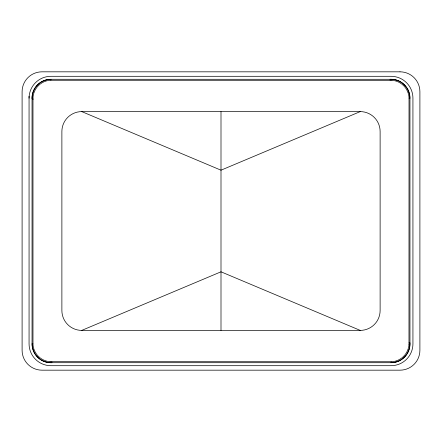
<?xml version="1.0" encoding="UTF-8"?>
<svg xmlns="http://www.w3.org/2000/svg" width="442" height="442" viewBox="0 0 442 442"><rect width="100%" height="100%" fill="white"/><g stroke="black" fill="none" stroke-linecap="round" stroke-linejoin="round"><path stroke-width="0.66" d="M29.061 98.179L29.144 96.295A21.873 21.873 0 0 1 50.941 76.3L391.059 76.3A21.873 21.873 0 0 1 412.933 98.179L412.938 343.821A21.873 21.873 0 0 1 391.059 365.694L50.941 365.7A21.873 21.873 0 0 1 29.067 343.821L29.061 96.24M50.924 79.35L50.891 80.267L391.894 80.311M391.076 362.617L391.109 361.733L50.106 361.689M32.979 98.118L32.979 343.882L32.051 343.826L32.045 98.179A18.879 18.846 -27.5 0 1 50.476 79.311M408.977 344.589L409.021 98.118L409.949 98.174L409.955 343.821A18.896 18.896 0 0 1 391.059 362.716L50.106 362.7A18.884 18.835 63.4 0 1 32.078 343.821A18.896 18.896 0 0 0 50.941 362.716L51.841 362.716L51.841 361.771M360.23 111.605L221 170.192L81.77 111.605A19.89 19.89 0 0 0 61.88 131.495L61.88 310.505A19.89 19.89 0 0 0 81.77 330.395L360.23 330.395A19.89 19.89 0 0 0 380.12 310.505L380.12 131.495A19.89 19.89 0 0 0 360.23 111.605L81.77 111.605M81.77 330.395L221 271.808L360.23 330.395M409.071 342.815L409.938 342.815L409.938 344.567A18.884 18.851 -26.3 0 1 392.457 362.644M32.045 98.179L32.962 99.201L32.045 98.179A18.896 18.896 0 0 1 50.941 79.284L391.894 79.3A18.884 18.835 63.4 0 1 409.922 98.179A18.896 18.896 0 0 0 391.059 79.284L390.159 79.284L390.159 80.229M221 111.605L221 330.395M391.899 80.262A18.614 18.614 0 0 1 409.071 98.118M50.101 361.738A18.614 18.614 0 0 1 32.929 343.882M409.005 344.589A18.641 18.641 0 0 1 391.115 361.827M32.94 98.118A18.636 18.636 0 0 1 50.885 80.195M400.01 71.825L41.99 71.825A19.89 19.89 0 0 0 22.1 91.715L22.1 350.285A19.89 19.89 0 0 0 41.99 370.175L400.01 370.175A19.89 19.89 0 0 0 419.9 350.285L419.9 91.715A19.89 19.89 0 0 0 400.01 71.825"/></g></svg>
